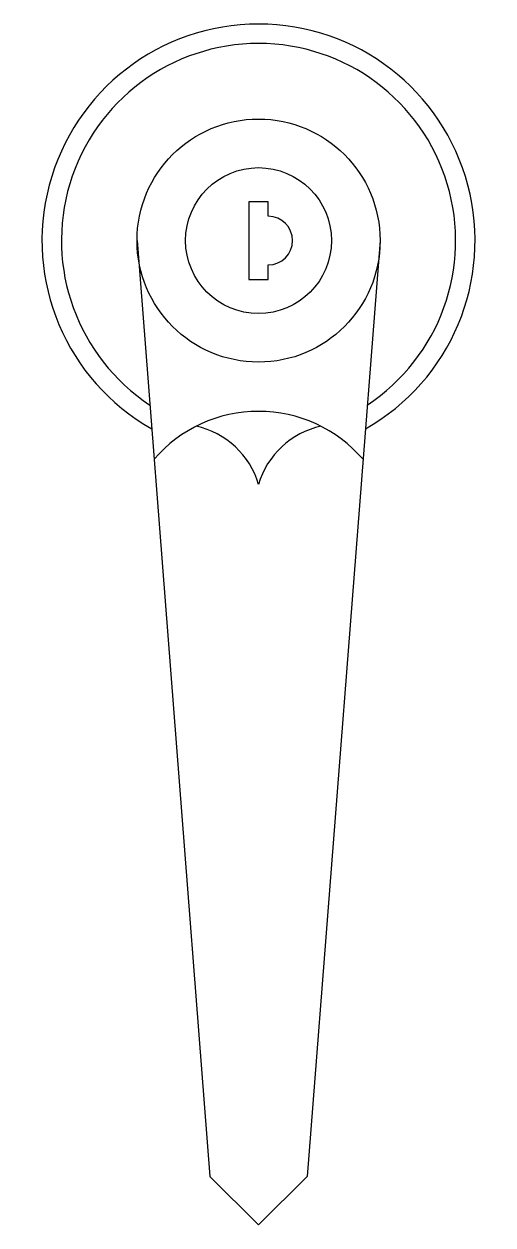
# Model space of a CAD drawing. Header units: millimetres. Extents: x -2 to 46, y 0 to 124.
import ezdxf

# ---------------------------------------------------------------- set-up
doc = ezdxf.new("R2010")
doc.units = ezdxf.units.MM
doc.layers.add('CONDUCTOR', color=7, linetype='Continuous')
doc.layers.add('TayNam', color=3, linetype='Continuous')

# ---------------------------------------------------------------- blocks, each defined once
blk = doc.blocks.new('A-2055')
at = {"layer": 'CONDUCTOR', "color": 8, "ltscale": 100}
blk.add_lwpolyline([(1, 2.5), (1, 4), (-1, 4), (-1, -4), (1, -4), (1, -2.5)], dxfattribs=at)
blk.add_arc((1, 0), 2.5, 270, 90, dxfattribs=at)
at = {"layer": 'TayNam'}
for p, q in [((-12.5, 0), (-5, -96.23)), ((12.5, 0), (5, -96.23)), ((-5, -96.23), (0, -101.23)), ((5, -96.23), (0, -101.23))]:
    blk.add_line(p, q, dxfattribs=at)
for radius in [12.5, 7.5]:
    blk.add_circle((0, 0), radius, dxfattribs=at)
for centre, radius, start, end in [((0, 0), 22.27, 299.5647, 240.4353), ((0, 0), 20.27, 303.4733, 236.5267), ((0, -31.75), 14.19, 40.7736, 139.2264), ((-8.26, -27.5), 8.61, 16.2045, 77.6791), ((8.26, -27.5), 8.61, 102.3209, 163.7955)]:
    blk.add_arc(centre, radius, start, end, dxfattribs=at)

msp = doc.modelspace()

# ---------------------------------------------------------------- block references
msp.add_blockref('A-2055', (22.28, 101.23))

doc.saveas('drawing.dxf')
